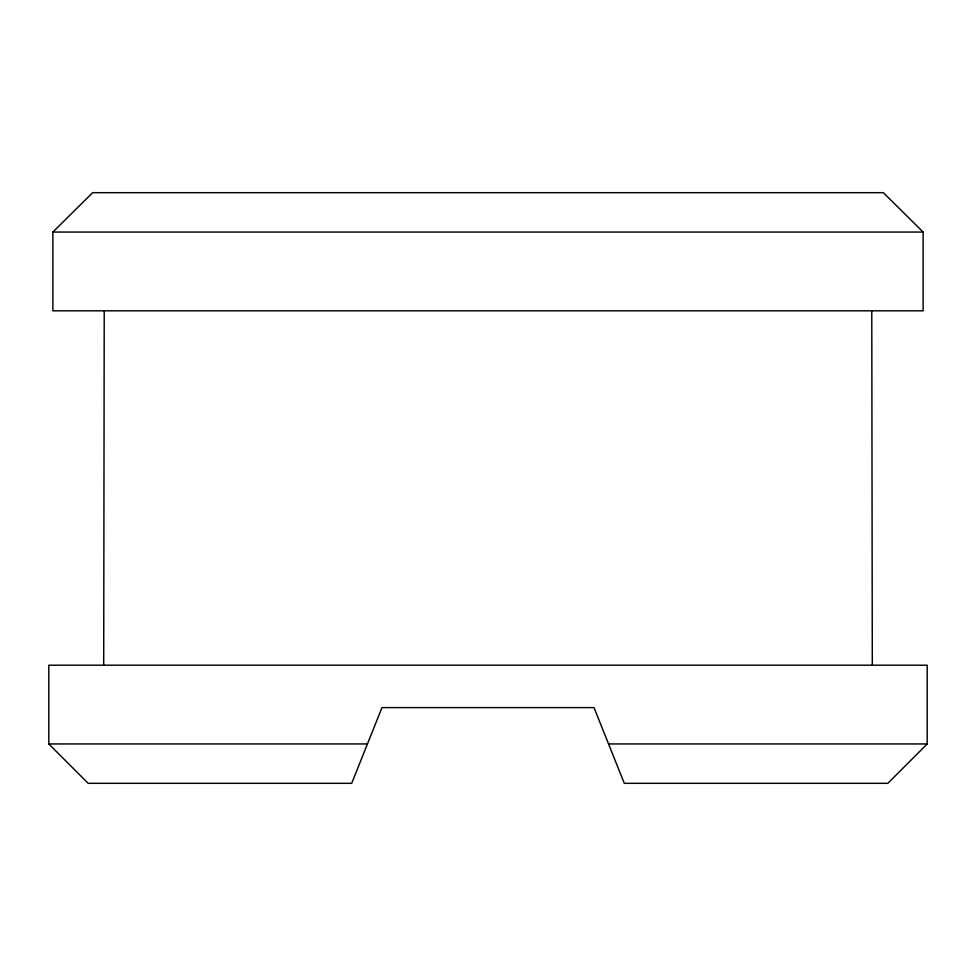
<?xml version="1.0" encoding="UTF-8"?>
<svg xmlns="http://www.w3.org/2000/svg" width="976" height="976" viewBox="0 0 976 976"><rect width="100%" height="100%" fill="white"/><g stroke="black" fill="none" stroke-linecap="round" stroke-linejoin="round"><path stroke-width="1.46" d="M103.7 665.193L104.225 310.807M927.2 743.944L887.818 783.325L624.298 783.325L594.018 707.6L381.982 707.6L351.702 783.325L88.182 783.325L48.8 743.944L48.8 665.193L927.2 665.193L927.2 743.944L608.548 743.944M52.875 232.056L92.659 192.675L883.341 192.675L923.125 232.056L923.125 310.807L52.875 310.807L52.875 232.056L923.125 232.056M48.8 743.944L367.452 743.944M871.775 310.807L872.3 665.193"/></g></svg>
